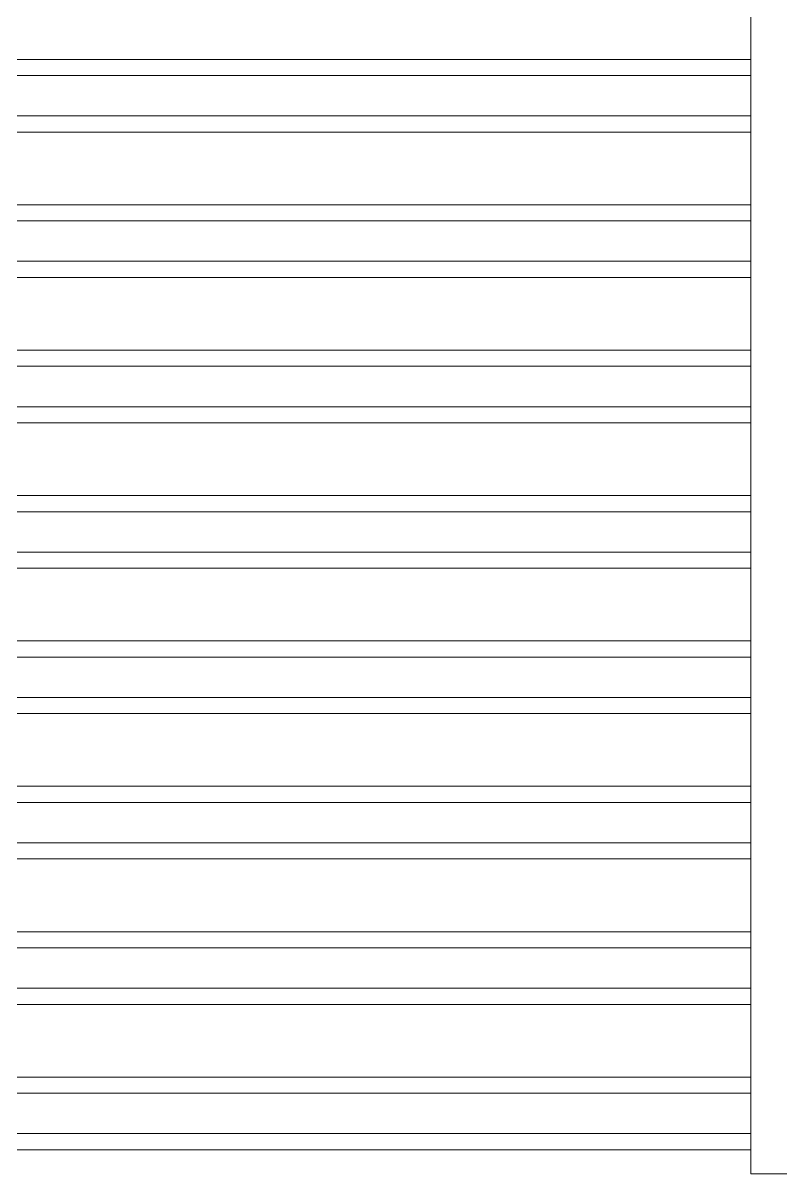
# Model space of a CAD drawing. Extents: x 1000 to 49000, y 2919 to 77300.
# Drawn here: x 38389 to 39328, y 69525 to 70950 of the extents above; entities that cross this region are included whole.
import ezdxf

# ---------------------------------------------------------------- set-up
doc = ezdxf.new("R2010")
doc.units = 13
doc.layers.add('Inner', color=4, linetype='Continuous', lineweight=0, true_color=0x00ffff)

msp = doc.modelspace()

# ---------------------------------------------------------------- linework, layer by layer
at = {"layer": 'Inner'}
for points in [[(39290, 69525), (39290, 72375), (41200, 72375), (41200, 69525), (39290, 69525)], [(37780, 70885), (37780, 70905), (39290, 70905), (39290, 70885), (37780, 70885)], [(37780, 70835), (37780, 70815), (39290, 70815), (39290, 70835), (37780, 70835)], [(37780, 70705), (37780, 70725), (39290, 70725), (39290, 70705), (37780, 70705)], [(37780, 70655), (37780, 70635), (39290, 70635), (39290, 70655), (37780, 70655)], [(37780, 70525), (37780, 70545), (39290, 70545), (39290, 70525), (37780, 70525)], [(37780, 70475), (37780, 70455), (39290, 70455), (39290, 70475), (37780, 70475)], [(37780, 70345), (37780, 70365), (39290, 70365), (39290, 70345), (37780, 70345)], [(37780, 70295), (37780, 70275), (39290, 70275), (39290, 70295), (37780, 70295)], [(37780, 70165), (37780, 70185), (39290, 70185), (39290, 70165), (37780, 70165)], [(37780, 70115), (37780, 70095), (39290, 70095), (39290, 70115), (37780, 70115)], [(37780, 69985), (37780, 70005), (39290, 70005), (39290, 69985), (37780, 69985)], [(37780, 69935), (37780, 69915), (39290, 69915), (39290, 69935), (37780, 69935)], [(37780, 69805), (37780, 69825), (39290, 69825), (39290, 69805), (37780, 69805)], [(37780, 69755), (37780, 69735), (39290, 69735), (39290, 69755), (37780, 69755)], [(37780, 69625), (37780, 69645), (39290, 69645), (39290, 69625), (37780, 69625)], [(37780, 69575), (37780, 69555), (39290, 69555), (39290, 69575), (37780, 69575)]]:
    msp.add_lwpolyline(points, dxfattribs=at)

doc.saveas('drawing.dxf')
